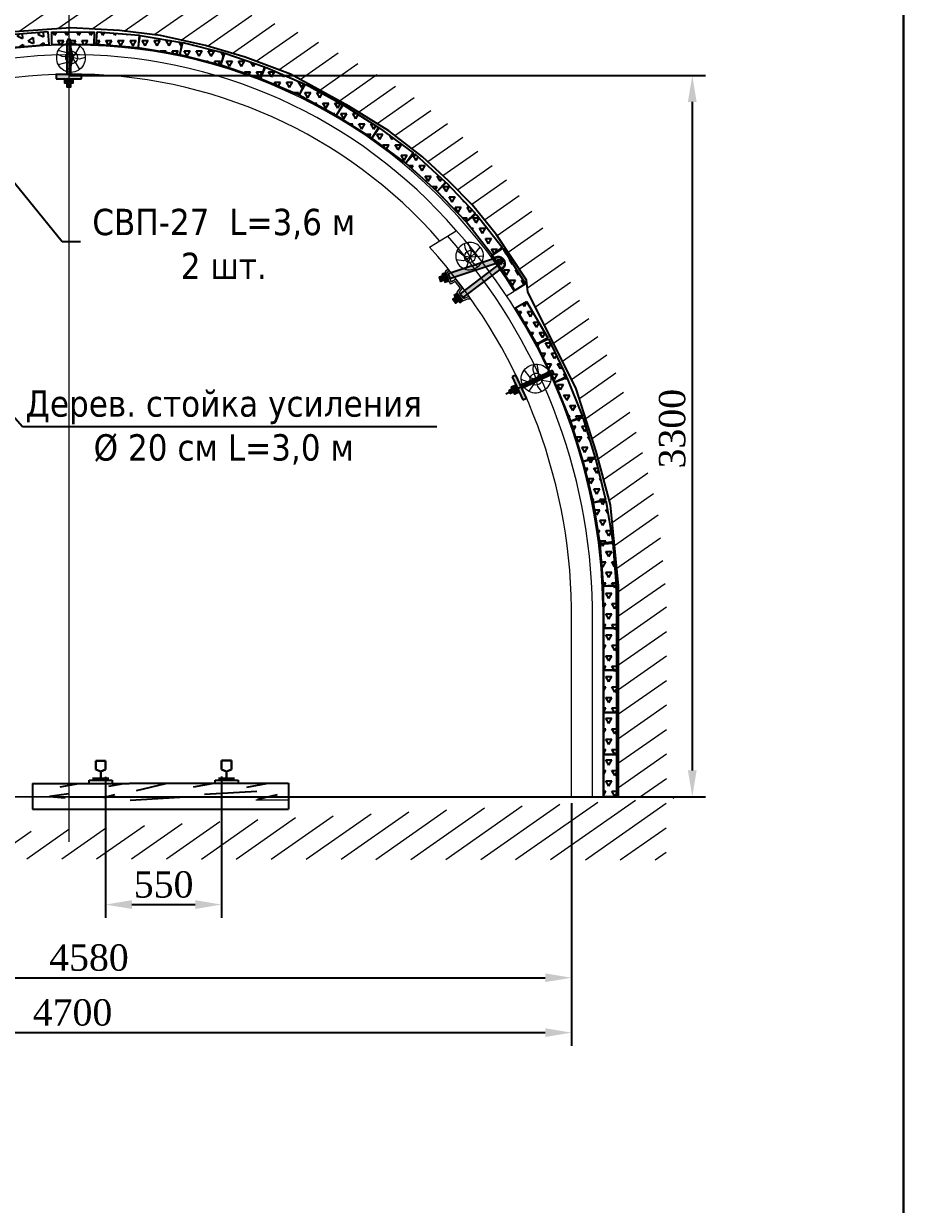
# Model space of a CAD drawing. Header units: millimetres. Extents: x -46762 to 217101, y -107409 to 31524.
# Drawn here: x 157248 to 161422, y -30850 to -25246 of the extents above; entities that cross this region are included whole.
import ezdxf

# ---------------------------------------------------------------- set-up
doc = ezdxf.new("R2010")
doc.units = ezdxf.units.MM
doc.layers.add('АП155', color=130, linetype='Continuous')
doc.styles.get("Standard").update_dxf_attribs({"font": 'TIMES.TTF'})
doc.dimstyles.new('ISO-25', dxfattribs={"dimscale": 50, "dimtxt": 2.5, "dimasz": 2.5, "dimexe": 1.25, "dimexo": 0.625, "dimtad": 1, "dimdec": 0, "dimtxsty": 'Standard', "dimcen": 2.5, "dimadec": 0, "dimazin": 0, "dimtfac": 1, "dimtdec": 0, "dimtmove": 0, "dimatfit": 3, "dimfxl": 1, "dimarcsym": 0})
pattern_1 = [(35, (40037.60467210913, -28500.7936049343), (-54.63315556243714, 78.02423221852646), [])]
pattern_2 = [(59.99999999999999, (40037.60467210913, -15946.75703126326), (-28.5749897581405, 49.49334591314033), [28.575, -28.575]), (120, (40037.60467210913, -15946.75703126326), (-57.14998975814051, 5.913140350699564e-06), [28.57499999999999, -28.57499999999999]), (0, (40023.31717210913, -15922.01033126326), (28.575, 49.49334), [28.575, -28.575])]

# ---------------------------------------------------------------- blocks, each defined once
blk = doc.blocks.new('пзска2')
h = blk.add_hatch(color=9)
edge = h.paths.add_edge_path()
edge.add_line((79387.98750919643, 12480.88038879467), (79626.61282625502, 12400.73938868508))
edge.add_line((79626.61282625502, 12400.73938868508), (79619.42709265536, 12379.46739037297))
edge.add_line((79619.42709265536, 12379.46739037297), (79380.50641894205, 12459.07713288825))
edge.add_arc((79388.0866276481, 12468.66130303135), 12.219487769909, 90.46476017502539, 231.6592020791473, ccw=False)
edge = h.paths.add_edge_path()
edge.add_line((79376.41128150029, 12453.27671080609), (79570.36676375166, 12307.02080642545))
edge.add_line((79570.36676375166, 12307.02080642545), (79556.43053562287, 12288.54982692463))
edge.add_line((79556.43053562287, 12288.54982692463), (79362.53888556157, 12434.86732976127))
edge.add_arc((79372.4885213633, 12441.80124308344), 12.12742373903379, 71.12758126217437, 214.8726875495767, ccw=False)
h = blk.add_hatch(color=9)
edge = h.paths.add_edge_path()
edge.add_arc((79627.66398735114, 12420.72381651853), 1.914105600024586, 52.96569549510618, 133.1878639533618)
edge.add_line((79626.35398748063, 12422.11941695804), (79622.81355695822, 12418.79614233415))
edge.add_arc((79624.12355682859, 12417.40054189431), 1.914105600024586, 133.1878639533618, 232.9656954951062)
edge.add_line((79622.97070427213, 12415.8725591618), (79628.84420245845, 12411.44104481605))
edge.add_arc((79627.69134990202, 12409.91306208345), 1.914105600024586, -18.6650954844352, 52.96569549510622, ccw=False)
edge.add_line((79629.5047839201, 12409.30047959075), (79614.98623600847, 12366.32107847746))
edge.add_arc((79612.22517342953, 12367.25527092905), 2.914821109766541, 257.45859269138043, 341.3069946315402, ccw=False)
edge.add_line((79611.59223424859, 12364.40999939622), (79591.76046854799, 12375.53003915623))
edge.add_arc((79590.82431692723, 12373.86048221169), 1.914105600024586, 60.71984011856469, 142.9656954951062)
edge.add_line((79589.29633419457, 12375.0133347681), (79559.30466016682, 12335.26257932364))
edge.add_arc((79560.83264289954, 12334.10972676726), 1.914105600024586, 142.9656954951062, 217.0077024047578)
edge.add_line((79559.30412506853, 12332.95758376856), (79573.74374478357, 12313.80091985691))
edge.add_arc((79572.21522695292, 12312.64877685838), 1.914105600024586, -37.03430450489378, 37.00770240475782, ccw=False)
edge.add_line((79573.74320968543, 12311.49592430188), (79553.3143543138, 12284.41966196534))
edge.add_arc((79551.78637158129, 12285.5725145218), 1.914105600024586, 243.75876048676588, 322.96569549510616, ccw=False)
edge.add_line((79550.94004681602, 12283.85567596226), (79530.18626878763, 12294.08636202247))
edge.add_arc((79529.28421841265, 12292.60412100991), 1.735146477547994, 58.67647690679077, 148.0479790627951)
edge.add_line((79527.81196128958, 12293.52237601954), (79522.58798516571, 12286.59855452305))
edge.add_arc((79524.1159678984, 12285.44570196656), 1.914105600024586, 142.9656954951062, 232.9656954951062)
edge.add_line((79522.96311534199, 12283.91771923393), (79526.78307217342, 12281.03558784272))
edge.add_arc((79527.93592472986, 12282.56357057532), 1.914105600024586, 232.9656954951062, 322.9656954951062)
edge.add_line((79529.46390746254, 12281.41071801892), (79530.39560312434, 12282.64558094673))
edge.add_arc((79531.92358585686, 12281.49272839027), 1.914105600024586, 63.75876048676588, 142.9656954951062, ccw=False)
edge.add_line((79532.76991062213, 12283.2095669499), (79553.5236886504, 12272.97888088954))
edge.add_arc((79554.44295332953, 12274.3886519282), 1.68300384172545, 236.8929700268868, 329.831485954733)
edge.add_line((79555.8979961485, 12273.54286689265), (79584.53142966857, 12311.49341984757))
edge.add_arc((79583.00344693588, 12312.646272404), 1.914105600024586, 322.9656954951062, 397.0077024047578)
edge.add_line((79584.53196476665, 12313.79841540256), (79570.09234505187, 12332.95507931418))
edge.add_arc((79571.62086288244, 12334.1072223128), 1.914105600024586, 142.9656954951062, 217.0077024047578, ccw=False)
edge.add_line((79570.09288014992, 12335.26007486929), (79591.64296116919, 12363.82240185412))
edge.add_arc((79593.17094390187, 12362.66954929769), 1.914105600024586, 60.71984011856472, 142.9656954951062, ccw=False)
edge.add_line((79594.10709552257, 12364.33910624214), (79613.93886122323, 12353.21906648218))
edge.add_arc((79614.87501284402, 12354.88862342658), 1.914105600024586, 240.7198401185647, 322.9656954951062)
edge.add_line((79616.40299557667, 12353.73577087015), (79622.41552269796, 12361.70473235566))
edge.add_arc((79620.88753996545, 12362.85758491213), 1.914105600024586, 322.9656954951062, 341.3349045155648)
edge.add_line((79622.70097398342, 12362.24500241931), (79639.65450114332, 12412.43269670682))
edge.add_arc((79637.84106712518, 12413.04527919958), 1.914105600024586, 341.3349045155648, 412.9656954951062)
edge.add_line((79638.99391968161, 12414.57326193209), (79628.81683990761, 12422.25179925104))
edge = h.paths.add_edge_path(flags=16)
edge.add_arc((79620.88753996545, 12362.85758491213), 1.914105600024586, 322.9656954951062, 341.3349045155648)
edge.add_arc((79620.88753996545, 12362.85758491213), 1.914105600024586, 322.9656954951062, 341.3349045155648)
edge = h.paths.add_edge_path(flags=17)
edge.add_arc((79620.88753996545, 12362.85758491213), 1.914105600024586, 322.9656954951062, 341.3349045155648)
for points in [[(79638.48391189406, 12408.21222226877), (79656.85667648932, 12401.91922041512), (79642.3228326132, 12359.90285361517), (79623.96931663199, 12366.25150191964)], [(79653.34273550026, 12391.76065295233), (79646.02476543353, 12370.60489283986), (79661.44509861642, 12365.46674914093), (79668.66776640742, 12386.61382562178)], [(79583.94558119617, 12310.33219509802), (79599.40411664211, 12298.57659927863), (79572.38519902097, 12263.26957749148), (79556.96244741342, 12275.07193390929)], [(79592.87698438467, 12290.04725683594), (79605.15206058545, 12280.79099684118), (79591.3095542854, 12262.22888473643), (79578.80820147251, 12271.66284811296)]]:
    blk.add_hatch(color=9).paths.add_polyline_path(points)
at = {"color": 7}
for points in [[(79376.41128150029, 12453.27671080609), (79570.36676375166, 12307.02080642545), (79556.43053562287, 12288.54982692463), (79362.53888556157, 12434.86732976127)], [(79626.61282625502, 12400.73938868508), (79619.42709265536, 12379.46739037297), (79380.50641894205, 12459.07713288825)], [(79387.98750919643, 12480.88038879467), (79626.61282625502, 12400.73938868508)], [(79653.34273550026, 12391.76065295233), (79646.02476543353, 12370.60489283986), (79661.44509861642, 12365.46674914093), (79668.66776640742, 12386.61382562178), (79653.34273550026, 12391.76065295233)], [(79592.87698438467, 12290.04725683594), (79605.15206058545, 12280.79099684118), (79591.3095542854, 12262.22888473643), (79578.80820147251, 12271.66284811296), (79592.87698438467, 12290.04725683594)]]:
    blk.add_lwpolyline(points, dxfattribs=at)
at = {"color": 9, "linetype": 'ByBlock', "lineweight": 30}
blk.add_arc((79389.55610634592, 12450.26644457345), 32.10477288046426, 52.17423131706771, 238.6491880507332, dxfattribs=at)
at = {"layer": 'АП155', "color": 7, "lineweight": 9}
for p, q in [((79629.5047839201, 12409.30047959075), (79614.98623600847, 12366.32107847746)), ((79639.65450114332, 12412.43269670682), (79622.70097398342, 12362.24500241931)), ((79622.81355695822, 12418.79614233415), (79626.35398748063, 12422.11941695804)), ((79622.97070427213, 12415.8725591618), (79628.84420245845, 12411.44104481605)), ((79623.96931663199, 12366.25150191964), (79638.48391189406, 12408.21222226877)), ((79628.81683990761, 12422.25179925104), (79638.99391968161, 12414.57326193209)), ((79649.58975455136, 12380.91103701509), (79631.22661426303, 12387.23186209419)), ((79638.48391189406, 12408.21222226877), (79656.85667648932, 12401.91922041512)), ((79656.85667648932, 12401.91922041512), (79642.3228326132, 12359.90285361517)), ((79668.66776640742, 12386.61382562178), (79653.34273550019, 12391.76065295236)), ((79661.44509861642, 12365.46674914093), (79668.66776640742, 12386.61382562178)), ((79573.74374478357, 12313.80091985691), (79559.30412506853, 12332.95758376856)), ((79559.30466016682, 12335.26257932364), (79589.29633419457, 12375.0133347681)), ((79584.53196476665, 12313.79841540256), (79570.09234505187, 12332.95507931418)), ((79570.09288014992, 12335.26007486929), (79591.64296116919, 12363.82240185412)), ((79611.59223424859, 12364.40999939622), (79591.76046854799, 12375.53003915623)), ((79613.93886122323, 12353.21906648218), (79594.10709552257, 12364.33910624214)), ((79622.41552269796, 12361.70473235566), (79616.40299557667, 12353.73577087015)), ((79642.3228326132, 12359.90285361517), (79623.96931663199, 12366.25150191964)), ((79646.02476543354, 12370.60489283985), (79661.44509861642, 12365.46674914093)), ((79522.58798516571, 12286.59855452305), (79527.81196128958, 12293.52237601954)), ((79522.96311534199, 12283.91771923393), (79526.78307217342, 12281.03558784272)), ((79529.46390746254, 12281.41071801892), (79530.39560312434, 12282.64558094673)), ((79530.18626878763, 12294.08636202247), (79550.94004681602, 12283.85567596226)), ((79532.76991062213, 12283.2095669499), (79553.5236886504, 12272.97888088954)), ((79553.3143543138, 12284.41966196534), (79573.74320968543, 12311.49592430188)), ((79555.8979961485, 12273.54286689265), (79584.53142966857, 12311.49341984757)), ((79556.96244741342, 12275.07193390929), (79583.94558119617, 12310.33219509802)), ((79572.38519902097, 12263.26957749148), (79556.96244741342, 12275.07193390929)), ((79559.51661648304, 12278.33896102992), (79559.51661648304, 12278.33896102992)), ((79570.45401430462, 12292.7020645036), (79585.89465783161, 12280.92308838508)), ((79599.40411664211, 12298.57659927863), (79572.38519902097, 12263.26957749148)), ((79581.66704094349, 12307.69697902192), (79581.66704094349, 12307.69697902192)), ((79583.94558119617, 12310.33219509802), (79599.40411664211, 12298.57659927863)), ((79591.3095542854, 12262.22888473643), (79605.15206058545, 12280.79099684118)), ((79605.15206058545, 12280.79099684118), (79592.87698438467, 12290.04725683594)), ((79578.80820147251, 12271.66284811296), (79591.3095542854, 12262.22888473643))]:
    blk.add_line(p, q, dxfattribs=at)
for centre, radius, start, end in [((79372.4885213633, 12441.80124308344), 12.12742373903379, 71.12758126217444, 214.8726875495767), ((79388.0866276481, 12468.66130303135), 12.219487769909, 90.46476017502546, 231.6592020791473), ((79624.12355682859, 12417.40054189431), 1.914105600024586, 133.1878639533618, 232.9656954951062), ((79627.66398735114, 12420.72381651853), 1.914105600024586, 52.96569549510618, 133.1878639533618), ((79627.69134990202, 12409.91306208345), 1.914105600024586, 341.3349045155648, 52.96569549510618), ((79637.84106712518, 12413.04527919958), 1.914105600024586, 341.3349045155648, 52.96569549510618), ((79560.83264289954, 12334.10972676726), 1.914105600024586, 142.9656954951062, 217.0077024047578), ((79571.62086288244, 12334.1072223128), 1.914105600024586, 142.9656954951062, 217.0077024047578), ((79590.82431692723, 12373.86048221169), 1.914105600024586, 60.71984011856469, 142.9656954951062), ((79593.17094390187, 12362.66954929769), 1.914105600024586, 60.71984011856469, 142.9656954951062), ((79612.22517342953, 12367.25527092905), 2.914821109766541, 257.4585926913804, 341.3069946315402), ((79614.87501284402, 12354.88862342658), 1.914105600024586, 240.7198401185647, 322.9656954951062), ((79620.88753996545, 12362.85758491213), 1.914105600024586, 322.9656954951062, 341.3349045155648), ((79620.88753996545, 12362.85758491213), 1.914105600024586, 322.9656954951062, 341.3349045155648), ((79620.88753996545, 12362.85758491213), 1.914105600024586, 322.9656954951062, 341.3349045155648), ((79620.88753996545, 12362.85758491213), 1.914105600024586, 322.9656954951062, 341.3349045155648), ((79524.1159678984, 12285.44570196656), 1.914105600024586, 142.9656954951062, 232.9656954951062), ((79527.93592472986, 12282.56357057532), 1.914105600024586, 232.9656954951062, 322.9656954951062), ((79529.28421841265, 12292.60412100991), 1.735146477547994, 58.67647690679077, 148.0479790627951), ((79531.92358585686, 12281.49272839027), 1.914105600024586, 63.75876048676592, 142.9656954951062), ((79551.78637158129, 12285.5725145218), 1.914105600024586, 243.7587604867659, 322.9656954951062), ((79554.44295332953, 12274.3886519282), 1.68300384172545, 236.8929700268868, 329.831485954733), ((79572.21522695292, 12312.64877685838), 1.914105600024586, 322.9656954951062, 37.00770240475778), ((79583.00344693588, 12312.646272404), 1.914105600024586, 322.9656954951062, 37.00770240475778)]:
    blk.add_arc(centre, radius, start, end, dxfattribs=at)
blk = doc.blocks.new('ск16')
h = blk.add_hatch(color=9)
edge = h.paths.add_edge_path()
edge.add_line((76510.91213818084, 28276.66980265561), (76510.91213818084, 28116.66980265561))
edge.add_line((76510.91213818084, 28116.66980265561), (76494.91213818084, 28116.66980265561))
edge.add_line((76494.91213818084, 28116.66980265561), (76494.91213818084, 28276.66980265561))
edge.add_arc((76502.91213818084, 28276.66980265561), 8, 0, 180, ccw=False)
for points in [[(76562.91213818084, 28116.66980265561), (76442.91213818084, 28116.66980265561), (76442.91213818084, 28096.66980265561), (76562.91213818084, 28096.66980265561)], [(76521.91213818084, 28096.66980265561), (76521.91213818084, 28074.66980265561), (76483.91213818084, 28074.66980265561), (76483.91213818084, 28096.66980265561)], [(76494.91213818084, 28074.66980265561), (76510.91213818084, 28074.66980265561), (76510.91213818084, 28056.66980265561), (76494.91213818084, 28056.66980265561)]]:
    blk.add_hatch(color=9).paths.add_polyline_path(points)
at = {"color": 7}
for p, q in [((76494.91213818084, 28116.66980265561), (76494.91213818084, 28276.66980265561)), ((76510.91213818084, 28116.66980265561), (76510.91213818084, 28276.66980265561)), ((76442.91213818084, 28116.66980265561), (76442.91213818084, 28096.66980265561)), ((76562.91213818084, 28116.66980265561), (76442.91213818084, 28116.66980265561)), ((76442.91213818084, 28096.66980265561), (76562.91213818084, 28096.66980265561)), ((76562.91213818084, 28096.66980265561), (76562.91213818084, 28116.66980265561)), ((76494.91213818084, 28074.66980265561), (76494.91213818084, 28056.66980265561)), ((76510.91213818084, 28074.66980265561), (76510.91213818084, 28056.66980265561))]:
    blk.add_line(p, q, dxfattribs=at)
for points in [[(76510.91213818084, 28276.66980265561), (76510.91213818084, 28116.66980265561), (76494.91213818084, 28116.66980265561), (76494.91213818084, 28276.66980265561)], [(76502.91213818084, 28096.66980265561), (76521.91213818084, 28096.66980265561), (76521.91213818084, 28074.66980265561), (76483.91213818084, 28074.66980265561), (76483.91213818084, 28096.66980265561), (76521.91213818084, 28096.66980265561)], [(76521.91213818084, 28096.66980265561), (76521.91213818084, 28074.66980265561), (76483.91213818084, 28074.66980265561), (76483.91213818084, 28096.66980265561), (76521.91213818084, 28096.66980265561)], [(76494.91213818084, 28074.66980265561), (76510.91213818084, 28074.66980265561), (76510.91213818084, 28056.66980265561), (76494.91213818084, 28056.66980265561), (76494.91213818084, 28074.66980265561)]]:
    blk.add_lwpolyline(points, dxfattribs=at)
blk.add_arc((76502.91213818084, 28276.66980265561), 8, 0, 180, dxfattribs=at)
blk = doc.blocks.new('*D139')
at = {"color": 0, "lineweight": -2}
for p, q in [((157461.8773804985, -25492.38011170697), (160482.4449686834, -25492.38011170697)), ((160419.9449686834, -25617.38011170697), (160419.9449686834, -28790.05228480275)), ((157461.8773804985, -28915.05228480275), (160482.4449686834, -28915.05228480275))]:
    blk.add_line(p, q, dxfattribs=at)
at = {"color": 0, "lineweight": 30}
for points in [[(160399.11163535, -25617.38011170697), (160440.7783020167, -25617.38011170697), (160419.9449686834, -25492.38011170697)], [(160399.11163535, -28790.05228480275), (160440.7783020167, -28790.05228480275), (160419.9449686834, -28915.05228480275)]]:
    blk.add_solid(points, dxfattribs=at)
at = {"layer": 'Defpoints', "color": 0, "lineweight": 30}
for p in [(157430.6273804985, -25492.38011170697), (157430.6273804985, -28915.05228480275), (160419.9449686834, -28915.05228480275)]:
    blk.add_point(p, dxfattribs=at)
at = {"color": 0, "insert": (160325.1134978831, -27168.33235580864), "char_height": 125, "attachment_point": 5, "rotation": 90}
blk.add_mtext('3300', dxfattribs=at)
blk = doc.blocks.new('*D173')
at = {"color": 0, "lineweight": -2}
for p, q in [((157636.4796166428, -28820.98957775233), (157636.4796166428, -29489.55552341929)), ((158186.8948149278, -28819.32875741564), (158186.8948149278, -29489.55552341929)), ((157761.4796166428, -29427.05552341929), (158061.8948149278, -29427.05552341929))]:
    blk.add_line(p, q, dxfattribs=at)
at = {"color": 0, "lineweight": 30}
for points in [[(157761.4796166428, -29406.22219008595), (157761.4796166428, -29447.88885675262), (157636.4796166428, -29427.05552341929)], [(158061.8948149278, -29406.22219008595), (158061.8948149278, -29447.88885675262), (158186.8948149278, -29427.05552341929)]]:
    blk.add_solid(points, dxfattribs=at)
at = {"layer": 'Defpoints', "color": 0, "lineweight": 30}
for p in [(157636.4796166428, -28789.73957775233), (158186.8948149278, -28788.07875741564), (158186.8948149278, -29427.05552341929)]:
    blk.add_point(p, dxfattribs=at)
at = {"color": 0, "lineweight": 0, "insert": (157911.6872157853, -29332.224052619), "char_height": 125, "attachment_point": 5}
blk.add_mtext('550', dxfattribs=at)
blk = doc.blocks.new('*D174')
at = {"color": 0, "lineweight": -2}
for p, q in [((155111.9276417038, -28977.45634730275), (155111.9276417038, -30097.30915548489)), ((159847.3451417038, -28977.45634730275), (159847.3451417038, -30097.30915548489)), ((155236.9276417038, -30034.80915548489), (159722.3451417038, -30034.80915548489))]:
    blk.add_line(p, q, dxfattribs=at)
at = {"color": 0, "lineweight": 30}
for points in [[(155236.9276417038, -30013.97582215156), (155236.9276417038, -30055.64248881823), (155111.9276417038, -30034.80915548489)], [(159722.3451417038, -30013.97582215156), (159722.3451417038, -30055.64248881823), (159847.3451417038, -30034.80915548489)]]:
    blk.add_solid(points, dxfattribs=at)
at = {"layer": 'Defpoints', "color": 0, "lineweight": 30}
for p in [(155111.9276417038, -28946.20634730275), (159847.3451417038, -28946.20634730275), (159847.3451417038, -30034.80915548489)]:
    blk.add_point(p, dxfattribs=at)
at = {"color": 0, "lineweight": 0, "insert": (157479.6363917039, -29939.79743955122), "char_height": 125, "attachment_point": 5}
blk.add_mtext('4700', dxfattribs=at)
blk = doc.blocks.new('*D175')
at = {"color": 0, "lineweight": -2}
for p, q in [((155267.6237919683, -28935.42596324611), (155267.6237919683, -29836.73666044726)), ((159847.3451417038, -28946.30228480275), (159847.3451417038, -29836.73666044726)), ((155392.6237919683, -29774.23666044726), (159722.3451417038, -29774.23666044726))]:
    blk.add_line(p, q, dxfattribs=at)
at = {"color": 0, "lineweight": 30}
for points in [[(155392.6237919683, -29753.40332711393), (155392.6237919683, -29795.06999378059), (155267.6237919683, -29774.23666044726)], [(159722.3451417038, -29753.40332711393), (159722.3451417038, -29795.06999378059), (159847.3451417038, -29774.23666044726)]]:
    blk.add_solid(points, dxfattribs=at)
at = {"layer": 'Defpoints', "color": 0, "lineweight": 30}
for p in [(155267.6237919683, -28904.17596324611), (159847.3451417038, -28915.05228480275), (159847.3451417038, -29774.23666044726)]:
    blk.add_point(p, dxfattribs=at)
at = {"color": 0, "lineweight": 0, "insert": (157557.4844668361, -29679.40518964698), "char_height": 125, "attachment_point": 5}
blk.add_mtext('4580', dxfattribs=at)

msp = doc.modelspace()

# ---------------------------------------------------------------- hatches: boundary and pattern name
at = {"lineweight": 0}
h = msp.add_hatch(dxfattribs=at)
h.set_pattern_fill('LINE', scale=30, angle=35, style=0)
h.set_pattern_definition(pattern_1)
h.paths.add_polyline_path([(151093.664259502, -26112.32042249393), (151155.5749278546, -26360.63055070513), (153785.2225902069, -25729.63699551008), (154290.3726685724, -25616.55964685488), (154925.8902857453, -25564.13254008756), (155386.6291547667, -26145.39828476554), (155443.416171963, -26168.76744758926), (155558.6599647432, -26142.05979701231), (155608.7663016844, -26086.97562915523), (155754.0739789645, -25936.74569185113), (155922.7644488135, -25799.86970555998), (156038.0086532698, -25719.74725672702), (156168.2843882999, -25636.28606869187), (156313.5920655801, -25552.82513210567), (156486.5306214255, -25473.47639170208), (156706.5904505858, -25390.25961204956), (156955.4816059096, -25325.43632333243), (157180.5095426198, -25285.74912923406), (157471.0067461304, -25265.14615634579), (157702.5099367061, -25278.75608239323), (157896.5641846666, -25302.57332725177), (158111.0449788985, -25350.2075655199), (158298.1134945908, -25404.77576012479), (158513.0421924534, -25485.59245951782), (158789.9178561392, -25636.81687743234), (158980.2332614772, -25754.35819935577), (159140.6111668875, -25878.310966691), (159264.6372465719, -25993.71522396023), (159377.9708621039, -26106.98216512619), (159491.304889312, -26248.03195259348), (159633.2446441639, -26462.81512243883), (159640.4860273094, -26518.29758543801), (159869.7883972884, -26979.04510403419), (159964.0791100254, -27276.61557871976), (160031.6631571113, -27529.90589272563), (160070.4541639138, -27914.58909714647), (160070.4541639138, -28914.44769774337), (160297.4920681663, -28915.05228480275), (160297.4920681663, -27971.88697129882), (160254.8219606835, -27548.73544643589), (160180.479508889, -27270.11610102945), (160076.7597248783, -26942.78857887531), (159824.5271179014, -26435.96630841951), (159816.5615964413, -26374.93559912041), (159660.4278661042, -26138.67411229053), (159535.7604361753, -25983.51934607651), (159411.0934590901, -25858.92571079396), (159274.6647714373, -25731.98102779781), (159098.249075486, -25595.63298372906), (158888.9021296141, -25466.33752961328), (158584.3388995598, -25299.99066990731), (158347.9173319109, -25211.09230057497), (158142.1419646494, -25151.06728650959), (157906.2130909942, -25098.66962441465), (157692.7534182377, -25072.47065507026), (157438.0999086045, -25057.49973641807), (157118.5529847427, -25080.16300659517), (156871.0222543617, -25123.81892010337), (156597.2419835054, -25195.12453769222), (156355.1761714291, -25286.66299530999), (156164.9437599991, -25373.94660975395), (156005.1053149909, -25465.75363999877), (155861.8020064578, -25557.56094683742), (155479.410360814, -25937.11833189382), (154974.4979157313, -25300.12343495467), (154275.4285368412, -25357.79325239871), (153719.7634506391, -25482.17833591944)])
h.paths.add_polyline_path([(151072.5310021116, -26380.55724381011), (151010.620333759, -26132.24711559892), (150673.2775396382, -26213.19375040067), (150476.7641854764, -26258.83948005617), (149993.0129500689, -26533.46702303878), (147079.7495202408, -27256.72877247795), (147139.1146349074, -27494.23977898386), (150397.2675896885, -26685.35398380039), (150837.041440059, -26435.69258108892), (151015.6899438425, -26394.19646322029)])
h = msp.add_hatch()
h.set_pattern_fill('TRIANG', scale=6, angle=-85.43214545532969, style=0)
h.set_pattern_definition([(334.5678545446703, (40037.60467210913, -15946.75703126326), (47.06043813085931, 32.42586147332345), [28.575, -28.575]), (34.56785454467032, (40037.60467210913, -15946.75703126326), (-4.551400710063543, 56.96846567121176), [28.575, -28.575]), (274.5678545446704, (40061.13491772426, -15930.5440932682), (51.61183884092288, -24.54260419788831), [28.57499999999999, -28.57499999999999])])
h.paths.add_polyline_path([(157363.5361186695, -25285.28837749186), (157164.1713753288, -25301.21631247026), (157168.9497558223, -25361.02573547249), (157368.314499163, -25345.09780049408)])
h = msp.add_hatch()
h.set_pattern_fill('TRIANG', scale=6, style=0)
h.set_pattern_definition(pattern_2)
h.paths.add_polyline_path([(157381.7074791981, -25284.18799816047), (157581.6973176967, -25286.20405801105), (157581.0924997415, -25346.20100956061), (157381.102661243, -25344.18494971003)])
h = msp.add_hatch()
h.set_pattern_fill('TRIANG', scale=6, style=0)
h.set_pattern_definition(pattern_2)
h.paths.add_polyline_path([(157596.5438821536, -25285.28837773959), (157795.9086254946, -25301.21631271507), (157791.130245002, -25361.02573571735), (157591.765501661, -25345.09780074187)])
h = msp.add_hatch()
h.set_pattern_fill('TRIANG', scale=6, style=0)
h.set_pattern_definition(pattern_2)
h.paths.add_polyline_path([(157801.0983385149, -25301.85878330885), (157998.3190164502, -25335.08534188372), (157988.3510488778, -25394.25154526431), (157791.1303709424, -25361.02498668944)])
h = msp.add_hatch()
h.set_pattern_fill('TRIANG', scale=6, style=0)
h.set_pattern_definition(pattern_2)
h.paths.add_polyline_path([(158002.7591545061, -25336.0063963022), (158196.9072002547, -25384.03280916013), (158182.4992763973, -25442.27722288472), (157988.3512306487, -25394.25081002679)])
h = msp.add_hatch()
h.set_pattern_fill('TRIANG', scale=6, style=0)
h.set_pattern_definition(pattern_2)
h.paths.add_polyline_path([(158202.0038657331, -25385.53516162392), (158391.1417702366, -25450.54941452296), (158371.6374943669, -25507.29078587401), (158182.4995898634, -25442.27653297497)])
h = msp.add_hatch()
h.set_pattern_fill('TRIANG', scale=6, style=0)
h.set_pattern_definition(pattern_2)
h.paths.add_polyline_path([(158395.2666003085, -25452.13866648629), (158579.1046971676, -25530.90131082492), (158555.475903866, -25586.05273988265), (158371.6378070069, -25507.29009554403)])
h = msp.add_hatch()
h.set_pattern_fill('TRIANG', scale=6, style=0)
h.set_pattern_definition(pattern_2)
h.paths.add_polyline_path([(158584.2214864623, -25533.3860292126), (158759.7749721493, -25629.20342670965), (158731.0297529002, -25681.86947241579), (158555.4762672131, -25586.05207491873)])
h = msp.add_hatch()
h.set_pattern_fill('TRIANG', scale=6, style=0)
h.set_pattern_definition(pattern_2)
h.paths.add_polyline_path([(158763.3614472325, -25631.32581263367), (158931.840218238, -25739.09827535249), (158899.5084794223, -25789.64190665413), (158731.0297084168, -25681.86944393532)])
h = msp.add_hatch()
h.set_pattern_fill('TRIANG', scale=6, style=0)
h.set_pattern_definition(pattern_2)
h.paths.add_polyline_path([(158934.8298848662, -25741.14038156508), (159096.5016437757, -25858.87840588648), (159061.1802364792, -25907.37993355933), (158899.5084775697, -25789.64190923792)])
h = msp.add_hatch()
h.set_pattern_fill('TRIANG', scale=6, style=0)
h.set_pattern_definition(pattern_2)
h.paths.add_polyline_path([(159101.5388282183, -25862.98191564295), (159249.532222666, -25997.51055645916), (159209.1736304211, -26041.90857479346), (159061.1802359734, -25907.37993397725)])
h = msp.add_hatch()
h.set_pattern_fill('TRIANG', scale=6, style=0)
h.set_pattern_definition(pattern_2)
h.paths.add_polyline_path([(159252.6206618815, -26000.52795790009), (159390.5560523693, -26145.35139540581), (159347.1090211176, -26186.73201255215), (159209.1736306298, -26041.90857504643)])
h = msp.add_hatch()
h.set_pattern_fill('TRIANG', scale=6, style=0)
h.set_pattern_definition(pattern_2)
h.paths.add_polyline_path([(159394.3141465234, -26149.69586653617), (159517.7679670362, -26307.04628503193), (159470.5628414875, -26344.08243118577), (159347.1090209747, -26186.73201269001)])
h = msp.add_hatch()
h.set_pattern_fill('TRIANG', scale=6, style=0)
h.set_pattern_definition(pattern_2)
h.paths.add_polyline_path([(159521.1663991717, -26311.84456602596), (159628.6259495171, -26480.5230917474), (159578.0223918007, -26512.76095685103), (159470.5628414552, -26344.08243112959)])
h = msp.add_hatch()
h.set_pattern_fill('TRIANG', scale=6, style=0)
h.set_pattern_definition(pattern_2)
h.paths.add_polyline_path([(159632.842707066, -26564.1917621362), (159734.5348232876, -26736.40881558439), (159682.8697072531, -26766.91645045087), (159581.1775910315, -26594.69939700268)])
h = msp.add_hatch()
h.set_pattern_fill('TRIANG', scale=6, style=0)
h.set_pattern_definition(pattern_2)
h.paths.add_polyline_path([(159737.152914302, -26741.20664662581), (159822.7968418839, -26921.94158422319), (159768.5763606047, -26947.63476249779), (159682.9324330227, -26766.8998249004)])
h = msp.add_hatch()
h.set_pattern_fill('TRIANG', scale=6, style=0)
h.set_pattern_definition(pattern_2)
h.paths.add_polyline_path([(159824.2325615313, -26925.05169160609), (159899.4732489057, -27110.35910905997), (159843.8810236695, -27132.93131527229), (159768.6403362951, -26947.6238978184)])
h = msp.add_hatch()
h.set_pattern_fill('TRIANG', scale=6, style=0)
h.set_pattern_definition(pattern_2)
h.paths.add_polyline_path([(159901.3376180838, -27115.42706501389), (159959.6610737356, -27306.73408140596), (159902.2689688179, -27324.2311181015), (159843.9455131661, -27132.92410170942)])
h = msp.add_hatch()
h.set_pattern_fill('TRIANG', scale=6, style=0)
h.set_pattern_definition(pattern_2)
h.paths.add_polyline_path([(159960.5621418338, -27309.75679298058), (160008.8052170301, -27503.85111462757), (159950.576920536, -27518.32403718646), (159902.3338453397, -27324.22971553947)])
h = msp.add_hatch()
h.set_pattern_fill('TRIANG', scale=6, style=0)
h.set_pattern_definition(pattern_2)
h.paths.add_polyline_path([(160009.8239383322, -27508.51447200618), (160042.4905992753, -27705.82866121422), (159983.2963425129, -27715.62865949716), (159950.6296815698, -27518.31447028912)])
h = msp.add_hatch()
h.set_pattern_fill('TRIANG', scale=6, style=0)
h.set_pattern_definition(pattern_2)
h.paths.add_polyline_path([(160043.1452273079, -27711.15469126225), (160058.0929577118, -27910.59532241792), (159998.2607683652, -27915.0796415391), (159983.3130379612, -27715.63901038343)])
h = msp.add_hatch()
h.set_pattern_fill('TRIANG', scale=6, style=0)
h.set_pattern_definition(pattern_2)
h.paths.add_polyline_path([(160058.2647844931, -27914.57334913189), (160059.8831832697, -28114.56680098819), (159999.8851477128, -28115.05232062116), (159998.2667489363, -27915.05886876485)])
h = msp.add_hatch()
h.set_pattern_fill('TRIANG', scale=6, style=0)
h.set_pattern_definition(pattern_2)
h.paths.add_polyline_path([(160059.8846417039, -28115.05228480275), (160059.8846417039, -28315.05228480275), (159999.8846417039, -28315.05228480275), (159999.8846417039, -28115.05228480275)])
h = msp.add_hatch()
h.set_pattern_fill('TRIANG', scale=6, style=0)
h.set_pattern_definition(pattern_2)
h.paths.add_polyline_path([(160059.8846417039, -28315.05228480275), (160059.8846417039, -28515.05228480275), (159999.8846417039, -28515.05228480275), (159999.8846417039, -28315.05228480275)])
h = msp.add_hatch()
h.set_pattern_fill('TRIANG', scale=6, style=0)
h.set_pattern_definition(pattern_2)
h.paths.add_polyline_path([(160059.8846417039, -28515.05228480275), (160059.8846417039, -28715.05228480275), (159999.8846417039, -28715.05228480275), (159999.8846417039, -28515.05228480275)])
h = msp.add_hatch()
h.set_pattern_fill('TRIANG', scale=6, style=0)
h.set_pattern_definition(pattern_2)
h.paths.add_polyline_path([(160059.8846417039, -28715.05228480275), (160059.8846417039, -28915.05228480275), (159999.8846417039, -28915.05228480275), (159999.8846417039, -28715.05228480275)])
h = msp.add_hatch(dxfattribs=at)
h.set_pattern_fill('LINE', scale=30, angle=35, style=0)
h.set_pattern_definition(pattern_1)
edge = h.paths.add_edge_path()
edge.add_line((160295.6731183488, -28915.05228480275), (160295.6731183488, -29214.76336253601))
edge.add_line((154822.7286901544, -29205.2223565371), (160295.6731183488, -29214.76336253601))
edge.add_line((154812.8486417039, -28915.05228480275), (160295.6731183488, -28915.05228480275))
edge.add_line((160470.4263917038, -28915.05228480275), (154746.467843393, -28915.05228480275))
edge.add_line((154822.7286901544, -29205.2223565371), (152038.0965523604, -29899.50912610623))
edge.add_line((154746.467843393, -28915.05228480275), (151882.4892514737, -29629.12234731162))
edge.add_line((152037.9269957574, -29899.55140131543), (147992.4251232048, -30908.2083036973))
edge.add_line((151882.4892514737, -29629.12234731162), (147919.6790102344, -30617.16191040631))
edge.add_line((147919.6790102344, -30617.16191040631), (147992.4251232049, -30908.2083036973))

# ---------------------------------------------------------------- linework, layer by layer
at = {"color": 7, "lineweight": 30}
msp.add_line((161421.539929598, -37998.06083139395), (161421.539929598, -22414.64494671133), dxfattribs=at)
at = {"color": 7, "lineweight": 9}
msp.add_line((157461.8773804985, -24758.87851053285), (157461.8773804985, -29129.35709320628), dxfattribs=at)
at = {"color": 7, "linetype": 'ByBlock', "lineweight": 9}
for p, q in [((157458.5661256618, -25385.48148163294), (157411.3104473458, -25372.59356936495)), ((157480.0459794418, -25406.96133541292), (157458.5661256618, -25385.48148163294)), ((157466.2955926431, -25336.8255108468), (157476.5339784999, -25377.91799259614)), ((157476.5339784999, -25377.91799259614), (157480.0408799849, -25406.95623595604)), ((157492.9338917097, -25385.48148163294), (157480.0459794418, -25406.96133541292)), ((157514.4137454897, -25351.11371558499), (157492.9338917097, -25385.48148163294)), ((157430.3930835742, -25402.12455859303), (157406.028483204, -25390.1790287836)), ((157458.5690288089, -25428.43389303381), (157411.3150931089, -25441.3281931926)), ((157480.0490394468, -25406.95623540452), (157430.3930835742, -25402.12455859303)), ((157480.0459787524, -25406.95113580982), (157458.5690288089, -25428.43389303381)), ((157480.0408799849, -25406.95623595604), (157472.779687355, -25446.86466118935)), ((157492.9367945429, -25428.42924720938), (157480.0459787524, -25406.95113580982)), ((157510.322116423, -25414.21648555408), (157480.0490394468, -25406.95623540452)), ((157514.421293951, -25462.79410930305), (157492.9367945429, -25428.42924720938)), ((157539.9565506624, -25406.95218626471), (157510.322116423, -25414.21648555408)), ((157472.779687355, -25446.86466118935), (157446.5639118402, -25472.28274359239)), ((159172.9219967039, -26306.50039091898), (159300.1782166014, -26228.57180718912)), ((159339.6596490865, -26350.86252064051), (159303.3502075455, -26322.56274897292)), ((159371.9808565226, -26326.67615685736), (159355.0722404262, -26283.85850485315)), ((159367.910833804, -26354.93446673545), (159371.9808565226, -26326.67615685736)), ((159367.9185088908, -26354.92872337197), (159339.6596490865, -26350.86252064051)), ((159345.2500532525, -26412.23922759541), (159359.0137747448, -26376.72257066915)), ((159359.0137747448, -26376.72257066915), (159367.9185088908, -26354.92872337197)), ((159391.3314862502, -26352.5388229347), (159367.910833804, -26354.93446673545)), ((159429.2882959073, -26349.35235950546), (159391.3314862502, -26352.5388229347)), ((159538.6462555035, -26537.60361223694), (159574.8628326014, -26515.42546987921)), ((159653.1979190162, -26926.92784451389), (159621.782700836, -26889.34751079467)), ((159665.3704114205, -26890.3505920575), (159666.0745183602, -26863.22433785505)), ((159681.6736253633, -26937.50209542266), (159665.3704114205, -26890.3505920575)), ((159692.240907101, -26909.02380209381), (159684.2612675008, -26860.69655545587)), ((159739.6911339768, -26895.77147692422), (159706.60471407, -26922.20451343209)), ((159642.3667732186, -26947.52692973225), (159608.3354401897, -26934.29008074271)), ((159681.6702242189, -26937.49467861498), (159642.3667732186, -26947.52692973225)), ((159681.6769853344, -26937.49718784576), (159653.1979190162, -26926.92784451389)), ((159667.5256974054, -26958.16657223401), (159681.6769853344, -26937.49718784576)), ((159681.6677140742, -26937.50143939114), (159692.240907101, -26909.02380209381)), ((159706.5644625174, -26940.2644663533), (159681.6677140742, -26937.50143939114)), ((159706.60471407, -26922.20451343209), (159681.6702242189, -26937.49467861498)), ((159687.6909806386, -26968.04651974764), (159681.6736253633, -26937.50209542266)), ((159746.7573489119, -26945.46632609925), (159706.5644625174, -26940.2644663533)), ((159645.2418311787, -26992.01855544819), (159667.5256974054, -26958.16657223401)), ((159706.645136557, -26991.95697165233), (159687.6909806386, -26968.04651974764)), ((159847.3451417038, -28915.05228480275), (159847.3451417038, -28017.81528480275)), ((159947.0381417038, -28915.05228480275), (159947.0381417038, -28017.81528480275)), ((159996.8846417039, -28915.05228480275), (159996.8846417039, -28017.81528480275)), ((160470.4263917038, -28915.05228480275), (154746.467843393, -28915.05228480275)), ((154812.8486417039, -28915.05228480275), (160295.6731183488, -28915.05228480275)), ((157479.6363917038, -28915.05228480275), (159847.3451417038, -28915.05228480275)), ((159847.3451417038, -28946.20634730275), (159847.3451417038, -29444.18320315962))]:
    msp.add_line(p, q, dxfattribs=at)
at = {"color": 7}
msp.add_line((159535.7771304426, -27002.47890003152), (159753.8118051765, -26901.00638330111), dxfattribs=at)
at = {"lineweight": 30}
for p, q in [((157590.3333599828, -28744.17490655247), (157636.4796166428, -28744.17490655247)), ((157590.3333599828, -28786.43639940779), (157590.3333599828, -28744.17490655247)), ((157636.4796166428, -28744.17490655247), (157636.4796166428, -28786.43639940779)), ((158186.8948149278, -28743.75613566786), (158233.0410715878, -28743.75613566786)), ((158186.8948149278, -28786.01762852319), (158186.8948149278, -28743.75613566786)), ((158233.0410715878, -28743.75613566786), (158233.0410715878, -28786.01762852319)), ((157613.4064883128, -28795.82784226437), (157590.3333599828, -28786.43639940779)), ((157636.4796166428, -28786.43639940779), (157613.4064883128, -28795.82784226437)), ((157613.4064883128, -28796.13031441182), (157613.4064883128, -28824.3046429821)), ((158209.9679432578, -28795.40907137995), (158186.8948149278, -28786.01762852319)), ((158233.0410715878, -28786.01762852319), (158209.9679432578, -28795.40907137995)), ((158209.9679432578, -28795.7115435274), (158209.9679432578, -28823.88587209767)), ((157574.9512744299, -28829.00036441039), (157651.8617021956, -28829.00036441039)), ((158171.5127293735, -28829.00036441039), (158248.4231571406, -28829.00036441039))]:
    msp.add_line(p, q, dxfattribs=at)
for p, q in [((157290.4273445758, -28852.47897155235), (157749.0762110388, -28852.47897155237)), ((157290.4273445758, -28852.47897155237), (157290.4273445758, -28974.27035380912)), ((157508.5026928467, -28854.4820415325), (157419.4644348124, -28869.32446171155)), ((157558.4095739631, -28851.83266420587), (157558.4095739631, -28836.28971682079)), ((157558.4095739631, -28836.28971682079), (157666.8725276398, -28836.28971682079)), ((157720.9803540634, -28854.4820415325), (157650.1544669907, -28866.85072501492)), ((157666.8725276398, -28836.28971682079), (157666.8725276398, -28851.83266420587)), ((157749.5834692188, -28850.27650342523), (158504.2904417128, -28850.27650342521)), ((157920.4249520287, -28854.4820415325), (157780.7967746568, -28886.64061858723)), ((158140.9970003394, -28854.4820415325), (158051.9587423052, -28869.32446171155)), ((158156.2469400292, -28851.83266420587), (158156.2469400292, -28836.28971682079)), ((158156.2469400292, -28836.28971682079), (158264.7098937058, -28836.28971682079)), ((158264.7098937058, -28836.28971682079), (158264.7098937058, -28851.83266420587)), ((158398.5850566732, -28854.4820415325), (158305.4996050934, -28871.798198408)), ((158504.2904417126, -28850.27650342523), (158504.2904417128, -28974.27035380912)), ((157461.9855508073, -28901.88924713853), (157370.9236959995, -28914.25793062113)), ((157370.9236959995, -28914.25793062113), (157444.650668713, -28920.13579170994)), ((157680.5340023445, -28906.83672053161), (157626.1386465976, -28920.13579170994)), ((158354.7904657196, -28889.73329089127), (158105.3964355855, -28904.41410273994)), ((158451.0353185392, -28905.86543519144), (158357.9498669594, -28928.1290654602)), ((157988.0345390509, -28919.09491458879), (157753.3107459832, -28933.77572643763)), ((157290.4273445758, -28974.27035380912), (158504.2904417126, -28974.27035380912)), ((157290.4273445759, -28974.27035380912), (157985.1721606117, -28974.27035380912))]:
    msp.add_line(p, q)
at = {"lineweight": 9}
msp.add_line((158349.4943806374, -28929.66767561644), (158504.2904417125, -28929.66767561644), dxfattribs=at)
at = {"color": 7}
for points in [[(160070.4541639138, -28914.44769774337), (160070.4541639138, -27914.58909714647), (160031.6631571113, -27529.90589272563), (159964.0791100254, -27276.61557871976), (159869.7883972884, -26979.04510403419), (159640.4860273094, -26518.29758543801), (159633.2446441639, -26462.81512243883), (159491.304889312, -26248.03195259348), (159377.9708621039, -26106.98216512619), (159264.6372465719, -25993.71522396023), (159140.6111668875, -25878.310966691), (158980.2332614772, -25754.35819935577), (158789.9178561392, -25636.81687743234), (158513.0421924534, -25485.59245951782), (158298.1134945908, -25404.77576012479), (158111.0449788985, -25350.2075655199), (157896.5641846666, -25302.57332725177), (157702.5099367061, -25278.75608239323), (157471.0067461304, -25265.14615634579), (157180.5095426198, -25285.74912923406)], [(157363.5361186695, -25285.28837749186), (157164.1713753288, -25301.21631247026), (157168.9497558223, -25361.02573547249), (157368.314499163, -25345.09780049408), (157363.5361186695, -25285.28837749186)], [(157381.7074791981, -25284.18799816047), (157581.6973176967, -25286.20405801105), (157581.0924997415, -25346.20100956061), (157381.102661243, -25344.18494971003), (157381.7074791981, -25284.18799816047)], [(157596.5438821536, -25285.28837773959), (157795.9086254946, -25301.21631271507), (157791.130245002, -25361.02573571735), (157591.765501661, -25345.09780074187), (157596.5438821536, -25285.28837773959)], [(157801.0983385149, -25301.85878330885), (157998.3190164502, -25335.08534188372), (157988.3510488778, -25394.25154526431), (157791.1303709424, -25361.02498668944), (157801.0983385149, -25301.85878330885)], [(158002.7591545061, -25336.0063963022), (158196.9072002547, -25384.03280916013), (158182.4992763973, -25442.27722288472), (157988.3512306487, -25394.25081002679), (158002.7591545061, -25336.0063963022)], [(158202.0038657331, -25385.53516162392), (158391.1417702366, -25450.54941452296), (158371.6374943669, -25507.29078587401), (158182.4995898634, -25442.27653297497), (158202.0038657331, -25385.53516162392)], [(158395.2666003085, -25452.13866648629), (158579.1046971676, -25530.90131082492), (158555.475903866, -25586.05273988265), (158371.6378070069, -25507.29009554403), (158395.2666003085, -25452.13866648629)], [(158584.2214864623, -25533.3860292126), (158759.7749721493, -25629.20342670965), (158731.0297529002, -25681.86947241579), (158555.4762672131, -25586.05207491873), (158584.2214864623, -25533.3860292126)], [(158763.3614472325, -25631.32581263367), (158931.840218238, -25739.09827535249), (158899.5084794223, -25789.64190665413), (158731.0297084168, -25681.86944393532), (158763.3614472325, -25631.32581263367)], [(158934.8298848662, -25741.14038156508), (159096.5016437757, -25858.87840588648), (159061.1802364792, -25907.37993355933), (158899.5084775697, -25789.64190923792), (158934.8298848662, -25741.14038156508)], [(159101.5388282183, -25862.98191564295), (159249.532222666, -25997.51055645916), (159209.1736304211, -26041.90857479346), (159061.1802359734, -25907.37993397725), (159101.5388282183, -25862.98191564295)], [(159252.6206618815, -26000.52795790009), (159390.5560523693, -26145.35139540581), (159347.1090211176, -26186.73201255215), (159209.1736306298, -26041.90857504643), (159252.6206618815, -26000.52795790009)], [(159394.3141465234, -26149.69586653617), (159517.7679670362, -26307.04628503193), (159470.5628414875, -26344.08243118577), (159347.1090209747, -26186.73201269001), (159394.3141465234, -26149.69586653617)], [(159521.1663991717, -26311.84456602596), (159628.6259495171, -26480.5230917474), (159578.0223918007, -26512.76095685103), (159470.5628414552, -26344.08243112959), (159521.1663991717, -26311.84456602596)], [(159632.842707066, -26564.1917621362), (159734.5348232876, -26736.40881558439), (159682.8697072531, -26766.91645045087), (159581.1775910315, -26594.69939700268), (159632.842707066, -26564.1917621362)], [(159737.152914302, -26741.20664662581), (159822.7968418839, -26921.94158422319), (159768.5763606047, -26947.63476249779), (159682.9324330227, -26766.8998249004), (159737.152914302, -26741.20664662581)], [(159824.2325615313, -26925.05169160609), (159899.4732489057, -27110.35910905997), (159843.8810236695, -27132.93131527229), (159768.6403362951, -26947.6238978184), (159824.2325615313, -26925.05169160609)], [(159901.3376180838, -27115.42706501389), (159959.6610737356, -27306.73408140596), (159902.2689688179, -27324.2311181015), (159843.9455131661, -27132.92410170942), (159901.3376180838, -27115.42706501389)], [(159960.5621418338, -27309.75679298058), (160008.8052170301, -27503.85111462757), (159950.576920536, -27518.32403718646), (159902.3338453397, -27324.22971553947), (159960.5621418338, -27309.75679298058)], [(160009.8239383322, -27508.51447200618), (160042.4905992753, -27705.82866121422), (159983.2963425129, -27715.62865949716), (159950.6296815698, -27518.31447028912), (160009.8239383322, -27508.51447200618)], [(160043.1452273079, -27711.15469126225), (160058.0929577118, -27910.59532241792), (159998.2607683652, -27915.0796415391), (159983.3130379612, -27715.63901038343), (160043.1452273079, -27711.15469126225)], [(160058.2647844931, -27914.57334913189), (160059.8831832697, -28114.56680098819), (159999.8851477128, -28115.05232062116), (159998.2667489363, -27915.05886876485), (160058.2647844931, -27914.57334913189)], [(160059.8846417039, -28115.05228480275), (160059.8846417039, -28315.05228480275), (159999.8846417039, -28315.05228480275), (159999.8846417039, -28115.05228480275), (160059.8846417039, -28115.05228480275)], [(160059.8846417039, -28315.05228480275), (160059.8846417039, -28515.05228480275), (159999.8846417039, -28515.05228480275), (159999.8846417039, -28315.05228480275), (160059.8846417039, -28315.05228480275)], [(160059.8846417039, -28515.05228480275), (160059.8846417039, -28715.05228480275), (159999.8846417039, -28715.05228480275), (159999.8846417039, -28515.05228480275), (160059.8846417039, -28515.05228480275)], [(160059.8846417039, -28715.05228480275), (160059.8846417039, -28915.05228480275), (159999.8846417039, -28915.05228480275), (159999.8846417039, -28715.05228480275), (160059.8846417039, -28715.05228480275)]]:
    msp.add_lwpolyline(points, dxfattribs=at)
at = {"color": 7, "linetype": 'ByBlock', "lineweight": 9}
for points in [[(159412.9478247188, -26305.0972433431), (159387.7893108123, -26335.93885673241), (159367.9118000539, -26354.92775802904), (159333.791254546, -26371.9337909081), (159299.9027806516, -26366.51726348904)], [(159401.65012021, -26400.0136276574), (159379.4979934207, -26381.80305468989), (159367.9163946205, -26354.93389793252), (159343.5937787505, -26314.84600299912), (159338.8647221275, -26289.78510592115)]]:
    msp.add_lwpolyline(points, dxfattribs=at)
for centre, radius, start, end in [((157481.0819607823, -27808.68980394032), 2460.9857734148, 31.70235542983637, 140.9436775822505), ((157478.2117613844, -27797.82370471401), 2404.539021398537, 40.8256306195652, 140.6957491900288), ((157479.6363917038, -27798.49068480232), 2312.8776, 41.14166527039727, 139.8489975589782), ((157252.5607905899, -28055.16419618185), 2743.934561689152, 0.8283327920349582, 41.81144173403236), ((157235.7054501304, -28058.50191259799), 2711.210950800001, 0.8925364009870789, 41.73196732836011), ((157235.7054501304, -28058.50191259799), 2611.9566, 0.8925364009870789, 42.12591213755578), ((159361.5358417651, -26350.58310912496), 63.65949652277222, 124.5556197087902, 309.0603169742684), ((159365.5420725902, -26347.58519649053), 63.65949652277222, 304.5556197087902, 129.0603169742684), ((159364.1088235843, -26352.04717838246), 26.00486603317605, 122.9666207002201, 309.4415774345084), ((159366.2209167553, -26350.4666726455), 26.00486603317605, 304.1743592500859, 130.6493159847246)]:
    msp.add_arc(centre, radius, start, end, dxfattribs=at)
at = {"color": 7, "linetype": 'ByBlock', "lineweight": 9, "extrusion": (0, 0, -1)}
for centre, major_axis, ratio, start_param, end_param in [((157472.2749958865, -25404.2947737379), (-47.89496162553311, 47.89496162553311), 0.9999999999990257, 5.458408654375653, 8.678623107073939), ((157475.1625296157, -25405.55316057516), (-19.5650630113129, 19.5650630113129), 0.9999999999981642, 5.430675389852599, 8.685277357385274), ((157472.2753557332, -25409.61874793972), (-47.89496162553311, 47.89496162553311), 0.9999999999990257, 2.31681600078586, 5.537030453484146), ((157475.1627193276, -25408.35997077798), (-19.5650630113204, 19.5650630113204), 0.9999999999974641, 2.310161750473125, 5.564763718006), ((159676.0135120645, -26931.54539760218), (-47.89496162578067, 47.89496162578067), 0.9999999999946823, 3.45771997180005, 6.677934424498158), ((159680.8529111703, -26929.32618203677), (-47.89496162578067, 47.89496162578067), 0.9999999999946823, 0.3161273182102568, 3.536341770908364), ((159680.9124701387, -26932.47544245766), (-19.56506301142971, 19.56506301142971), 0.999999999992481, 0.2883940536884071, 3.5429960212207)]:
    msp.add_ellipse(centre, major_axis=major_axis, ratio=ratio, start_param=start_param, end_param=end_param, dxfattribs=at)
at = {"color": 7, "linetype": 'ByBlock', "lineweight": 9, "extrusion": (0, 0, -0.9999999999999998)}
msp.add_ellipse((159678.3611289281, -26933.64541749041), major_axis=(-19.56506301141584, 19.56506301141584), ratio=0.9999999999939162, start_param=3.451065721488449, end_param=6.705667689021001, dxfattribs=at)

# ---------------------------------------------------------------- block references
at = {"color": 9}
for p, rotation in [((80938.20391312134, -53546.48476109583), 359.9570912710281), ((101837.5619221386, 30526.98321755935), 294.9570912711644)]:
    msp.add_blockref('ск16', p, dxfattribs=dict(at, rotation=rotation))
at = {"color": 9, "xscale": -1}
msp.add_blockref('пзска2', (238888.7966275598, -38834.77203135105), dxfattribs=at)

# ---------------------------------------------------------------- texts
at = {"char_height": 125, "width": 3737.93834482899, "attachment_point": 5}
for s, insert in [('\\A1;{\\fTahoma|b0|i0|c204|p34;СВП-27  \\fTahoma|b0|i0|c0|p34;L=\\fTahoma|b0|i0|c204|p34;3,6 м\\P2 шт.}', (158197.2145116746, -26291.4625129593)), ('\\A1;{\\fTahoma|b0|i0|c204|p34;Дерев. стойка усиления \\P%%C 20 см \\fTahoma|b0|i0|c0|p34;L=3\\fTahoma|b0|i0|c204|p34;,0 м}', (158197.2145116746, -27162.91017395681))]:
    msp.add_mtext(s, dxfattribs=dict(at, insert=insert))

# ---------------------------------------------------------------- dimensions: what is measured, and where the dimension line sits
at = {"color": 7}
dim = msp.add_linear_dim(base=(160419.9449686834, -28915.05228480275), p1=(157430.6273804985, -25492.38011170697), p2=(157430.6273804985, -28915.05228480275), angle=90, text='3300', dimstyle='ISO-25', dxfattribs=at)
dim.commit()
dim.dimension.update_dxf_attribs({"geometry": '*D139', "text_midpoint": (160419.9449686834, -27168.33235580864), "dimtype": 160})
at = {"color": 7, "lineweight": 0}
dim = msp.add_linear_dim(base=(158186.8948149278, -29427.05552341929), p1=(157636.4796166428, -28789.73957775233), p2=(158186.8948149278, -28788.07875741564), dimstyle='ISO-25', dxfattribs=at)
dim.commit()
dim.dimension.update_dxf_attribs({"geometry": '*D173', "text_midpoint": (157911.6872157853, -29427.05552341929), "dimtype": 160})
dim = msp.add_linear_dim(base=(159847.3451417038, -29774.23666044726), p1=(155267.6237919683, -28904.17596324611), p2=(159847.3451417038, -28915.05228480275), dimstyle='ISO-25', dxfattribs=at)
dim.commit()
dim.dimension.update_dxf_attribs({"geometry": '*D175', "text_midpoint": (157557.4844668361, -29679.40518964698)})
dim = msp.add_linear_dim(base=(159847.3451417038, -30034.80915548489), p1=(155111.9276417038, -28946.20634730275), p2=(159847.3451417038, -28946.20634730275), text='4700', dimstyle='ISO-25', dxfattribs=at)
dim.commit()
dim.dimension.update_dxf_attribs({"geometry": '*D174', "text_midpoint": (157479.6363917039, -29939.79743955122)})

# ---------------------------------------------------------------- leaders
at = {"color": 7, "lineweight": 15}
for points in [[(156552.0022405067, -25468.82589612599), (155165.6172571923, -24701.29057116644), (158902.4555393576, -24701.29057116644)], [(156888.8626670251, -25614.93397102843), (157430.9616678845, -26279.25943768182), (157516.9480199225, -26279.25943768182)], [(156931.3192052059, -26812.09923990577), (157242.7337467949, -27157.28300631844), (159207.4781028038, -27157.28300631844)]]:
    msp.add_leader(points, dimstyle='ISO-25', override={"dimgap": 0.625, "dimtad": 0}, dxfattribs=at)

doc.saveas('drawing.dxf')
